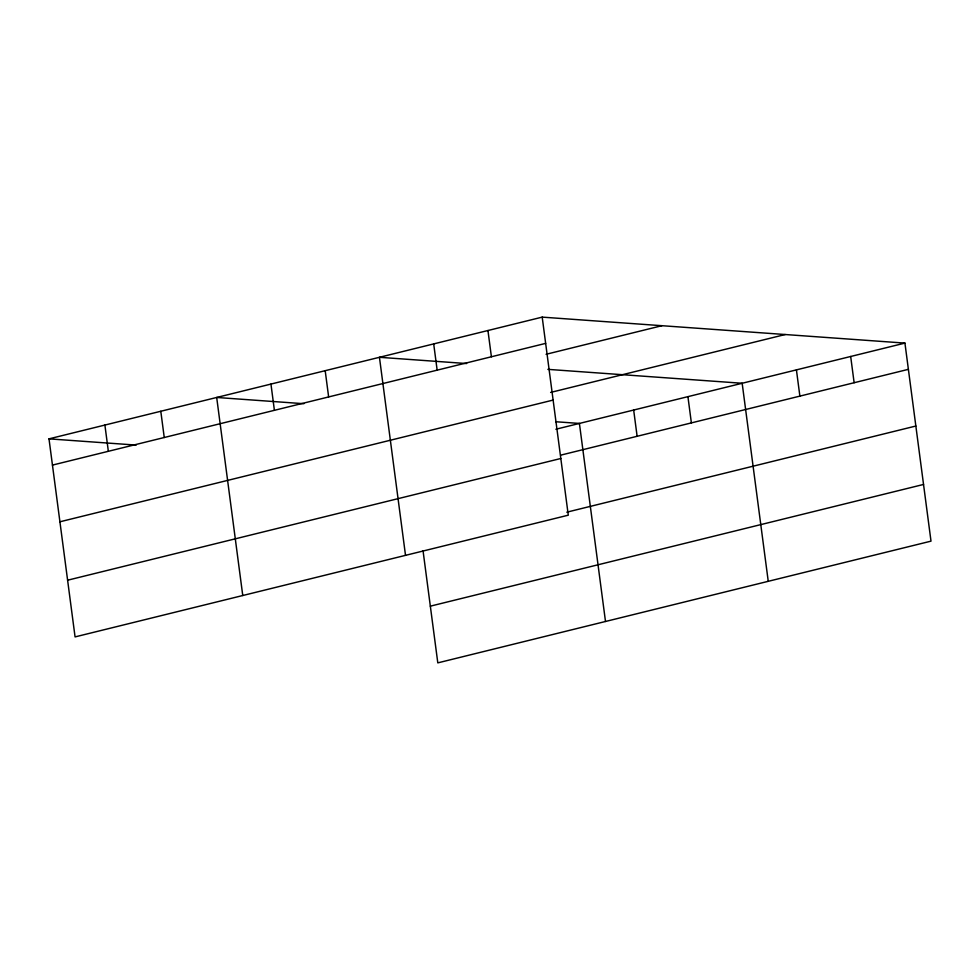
<?xml version="1.0" encoding="UTF-8"?>
<svg xmlns="http://www.w3.org/2000/svg" width="980" height="980" viewBox="0 0 980 980"><rect width="100%" height="100%" fill="white"/><g stroke="black" fill="none" stroke-linecap="round" stroke-linejoin="round"><path stroke-width="1.47" d="M542.197 317.128L568.278 515.186L75.068 636.902L49 438.856L542.197 317.128L904.932 343.098L931 541.144L437.803 662.872L423.041 550.748M52.455 465.096L545.652 343.38M546.068 354.295L661.904 325.703M550.625 392.429L785.225 334.523M59.915 521.789L553.124 400.073M555.88 429.24L904.932 343.098M560.805 455.124L908.387 369.338M67.608 580.209L560.805 458.493M566.795 512.185L915.847 426.031M430.33 606.167L923.54 484.451M466.627 363.543L379.444 357.296L405.512 555.354M547.869 369.362L742.166 383.266L768.247 581.312M303.874 403.711L216.69 397.464L242.758 595.522M555.77 421.743L579.413 423.434L605.493 621.479M49 438.856L136.183 445.091M850.677 356.487L854.131 382.727M796.422 369.877L799.876 396.116M687.923 396.655L691.378 422.895M633.668 410.044L637.123 436.284M487.942 330.517L491.397 356.769M433.699 343.907L437.154 370.158M325.188 370.685L328.643 396.937M270.946 384.074L274.4 410.326M160.793 411.257L164.248 437.509M104.897 425.063L108.351 451.302"/></g></svg>
